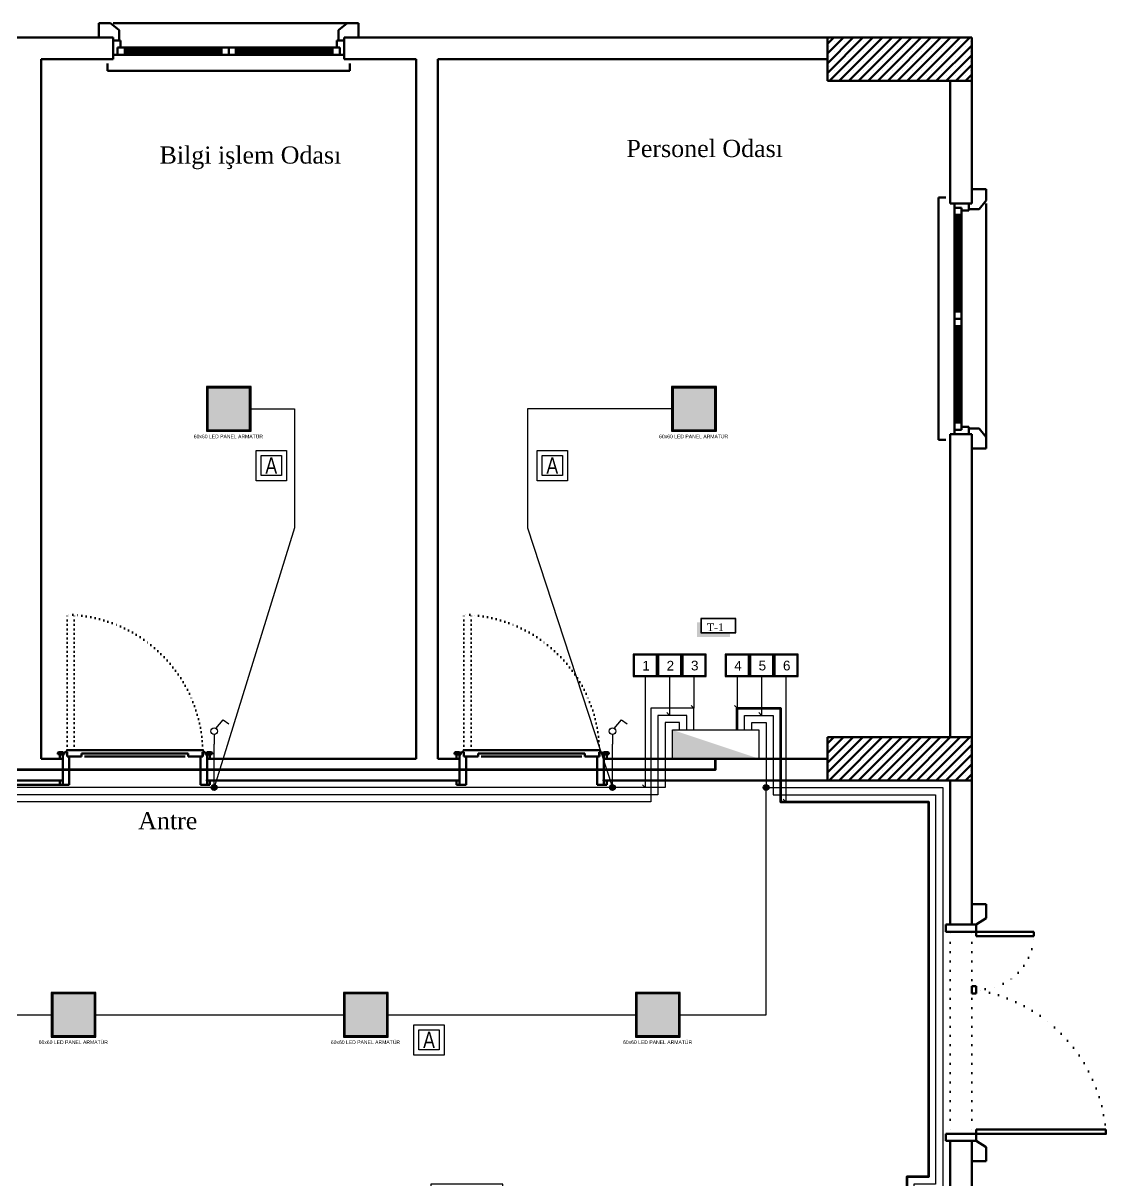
# Model space of a CAD drawing. Header units: millimetres. Extents: x 2046 to 14753, y 2361 to 29276.
# Drawn here: x 4482 to 5233, y 24844 to 25646 of the extents above; entities that cross this region are included whole.
import ezdxf
from ezdxf.enums import TextEntityAlignment as Align

# ---------------------------------------------------------------- set-up
doc = ezdxf.new("R2010")
doc.units = ezdxf.units.MM
doc.linetypes.add('ACAD_ISO07W100', pattern=[3, 0, -3])
doc.linetypes.add('DOT', pattern=[6.35, 0, -6.35])
for name, color, linetype, lineweight in [('A.O. DUVAR', 7, 'Continuous', 50), ('KOLON HATTI  0.60 mm', 91, 'Continuous', 53), ('MYSEMBOL', 3, 'Continuous', 25), ('priz', 12, 'Continuous', 25)]:
    doc.layers.add(name, color=color, linetype=linetype, lineweight=lineweight)
for name, color, linetype in [('aydınlatma', 3, 'Continuous'), ('Elektrik Yazı', 7, 'Continuous'), ('MYYAZI', 3, 'Continuous')]:
    doc.layers.add(name, color=color, linetype=linetype)
doc.styles.add('A.O. MALZEME', font='times.ttf', dxfattribs={"height": 10})
doc.styles.add('Elektrik Yazı', font='times.ttf')
doc.styles.add('MY01', font='ARIALN.TTF', dxfattribs={"height": 10})
doc.styles.get("Standard").update_dxf_attribs({"font": 'arial.ttf'})

# ---------------------------------------------------------------- blocks, each defined once
blk = doc.blocks.new('*U25')
at = {"layer": 'aydınlatma'}
for p, q in [((-30, 0), (-30, 19.992)), ((-30, 19.992), (30, 19.992)), ((30, 19.992), (30, 0)), ((-30, 0), (30, 0))]:
    blk.add_line(p, q, dxfattribs=at)
at = {"layer": 'aydınlatma', "color": 3}
blk.add_solid([(30, 0), (-30, 19.992), (-30, 0)], dxfattribs=at)
blk = doc.blocks.new('*U30')
at = {"layer": 'aydınlatma'}
for p, q in [((1.9, 17), (9.8, 26.3)), ((9.8, 26.3), (15.7, 21.9)), ((0, 10.5), (0, 0))]:
    blk.add_line(p, q, dxfattribs=at)
blk.add_circle((0, 14), 3.5, dxfattribs=at)
blk = doc.blocks.new('*U31')
at = {"layer": 'aydınlatma'}
for p, q in [((1.9, 17), (9.8, 26.3)), ((9.8, 26.3), (15.7, 21.9)), ((0, 10.5), (0, 0))]:
    blk.add_line(p, q, dxfattribs=at)
blk.add_circle((0, 14), 3.5, dxfattribs=at)
blk = doc.blocks.new('buat aydınlatma')
at = {"layer": 'aydınlatma'}
h = blk.add_hatch(color=256, dxfattribs=at)
h.set_gradient(color1=(0, 255, 0), color2=(255, 255, 0), tint=1)
edge = h.paths.add_edge_path()
edge.add_arc((0, 0), 2, 0, 360)
blk.add_circle((0, 0), 2, dxfattribs=at)
blk = doc.blocks.new('KİT3050')
at = {"layer": 'MYSEMBOL', "color": 4}
blk.add_lwpolyline([(-10.5, 10.5), (10.5, 10.5), (10.5, -10.5), (-10.5, -10.5), (-10.5, 10.5)], dxfattribs=at)
blk.add_lwpolyline([(-7, 7), (7, 7), (7, -7), (-7, -7)], close=True, dxfattribs=at)
at = {"layer": 'MYYAZI', "color": 1, "style": 'MY01', "width": 0.95}
blk.add_text('A', height=11.2, dxfattribs=at).set_placement((0, 0, -98439.4), align=Align.MIDDLE_CENTER)

msp = doc.modelspace()

# ---------------------------------------------------------------- hatches: boundary and pattern name
at = {"layer": 'aydınlatma'}
h = msp.add_hatch(color=256, dxfattribs=at)
h.set_gradient(color1=(255, 255, 255))
h.paths.add_polyline_path([(4610.46, 25363.859), (4639.46, 25363.859), (4639.46, 25392.859), (4610.46, 25392.859)])
h = msp.add_hatch(color=256, dxfattribs=at)
h.set_gradient(color1=(255, 255, 255))
h.paths.add_polyline_path([(4932.959, 25363.859), (4961.959, 25363.859), (4961.959, 25392.859), (4932.959, 25392.859)])
h = msp.add_hatch(color=256, dxfattribs=at)
h.set_gradient(color1=(255, 255, 255))
h.paths.add_polyline_path([(4502.96, 24943.858), (4531.96, 24943.858), (4531.96, 24972.858), (4502.96, 24972.858)])
h = msp.add_hatch(color=256, dxfattribs=at)
h.set_gradient(color1=(255, 255, 255))
h.paths.add_polyline_path([(4705.46, 24943.858), (4734.46, 24943.858), (4734.46, 24972.858), (4705.46, 24972.858)])
h = msp.add_hatch(color=256, dxfattribs=at)
h.set_gradient(color1=(255, 255, 255))
h.paths.add_polyline_path([(4907.96, 24943.858), (4936.96, 24943.858), (4936.96, 24972.858), (4907.96, 24972.858)])
at = {"layer": 'Elektrik Yazı'}
h = msp.add_hatch(color=2, dxfattribs=at)
h.dxf.hatch_style = 1
h.paths.add_polyline_path([(4952.192, 25223.024), (4976.401, 25223.024), (4976.401, 25233.14), (4952.192, 25233.14)])
h.paths.add_polyline_path([(4976.133, 25232.871), (4976.133, 25223.293), (4952.46, 25223.293), (4952.46, 25232.871)], flags=16)
h.paths.add_polyline_path([(4971.139, 25232.298), (4956.996, 25232.298), (4956.996, 25224.251), (4971.139, 25224.251)], flags=8)
h = msp.add_hatch(color=2, dxfattribs=at)
h.dxf.hatch_style = 1
h.paths.add_polyline_path([(4972.466, 25220.336), (4972.466, 25223.024), (4952.192, 25223.024), (4952.192, 25230.452), (4949.504, 25230.452), (4949.504, 25220.336)])

# ---------------------------------------------------------------- linework, layer by layer
at = {"layer": 'A.O. DUVAR', "ltscale": 100}
for p, q in [((4542.945, 25645.858), (4534.96, 25645.858)), ((4534.96, 25645.858), (4534.96, 25635.858)), ((4542.945, 25645.858), (4534.96, 25645.858)), ((4534.96, 25645.858), (4534.96, 25635.858)), ((4548.96, 25641.06), (4542.945, 25645.858)), ((4548.96, 25641.06), (4542.945, 25645.858)), ((4548.96, 25633.858), (4548.96, 25641.06)), ((4548.96, 25633.858), (4548.96, 25641.06)), ((4700.96, 25641.06), (4706.974, 25645.858)), ((4700.96, 25641.06), (4706.974, 25645.858)), ((4700.96, 25633.858), (4700.96, 25641.06)), ((4700.96, 25633.858), (4700.96, 25641.06)), ((4706.974, 25645.858), (4714.96, 25645.858)), ((4706.974, 25645.858), (4714.96, 25645.858)), ((4714.96, 25645.858), (4714.96, 25635.858)), ((4714.96, 25645.858), (4714.96, 25635.858)), ((4534.96, 25635.858), (4544.96, 25635.858)), ((4534.96, 25635.858), (4544.96, 25635.858)), ((4544.96, 25635.858), (4544.96, 25633.858)), ((4544.96, 25635.858), (4544.96, 25633.858)), ((4544.96, 25633.858), (4548.96, 25633.858)), ((4544.96, 25633.858), (4548.96, 25633.858)), ((4704.96, 25633.858), (4700.96, 25633.858)), ((4704.96, 25633.858), (4700.96, 25633.858)), ((4714.96, 25635.858), (4704.96, 25635.858)), ((4704.96, 25635.858), (4704.96, 25633.858)), ((4714.96, 25635.858), (4704.96, 25635.858)), ((4704.96, 25635.858), (4704.96, 25633.858)), ((5149.96, 25530.858), (5139.96, 25530.858)), ((5139.96, 25530.858), (5139.96, 25520.858)), ((5149.96, 25530.858), (5139.96, 25530.858)), ((5139.96, 25530.858), (5139.96, 25520.858)), ((5149.96, 25522.873), (5149.96, 25530.858)), ((5149.96, 25522.873), (5149.96, 25530.858)), ((5139.96, 25520.858), (5137.96, 25520.858)), ((5137.96, 25520.858), (5137.96, 25516.858)), ((5139.96, 25520.858), (5137.96, 25520.858)), ((5137.96, 25520.858), (5137.96, 25516.858)), ((5145.162, 25516.858), (5149.96, 25522.873)), ((5145.162, 25516.858), (5149.96, 25522.873)), ((5137.96, 25516.858), (5145.162, 25516.858)), ((5137.96, 25516.858), (5145.162, 25516.858)), ((5137.96, 25360.858), (5137.96, 25364.858)), ((5137.96, 25364.858), (5145.162, 25364.858)), ((5137.96, 25360.858), (5137.96, 25364.858)), ((5137.96, 25364.858), (5145.162, 25364.858)), ((5139.96, 25360.858), (5137.96, 25360.858)), ((5139.96, 25360.858), (5137.96, 25360.858)), ((5139.96, 25350.858), (5139.96, 25360.858)), ((5139.96, 25350.858), (5139.96, 25360.858)), ((5145.162, 25364.858), (5149.96, 25358.843)), ((5145.162, 25364.858), (5149.96, 25358.843)), ((5149.96, 25358.843), (5149.96, 25350.858)), ((5149.96, 25358.843), (5149.96, 25350.858)), ((5149.96, 25350.858), (5139.96, 25350.858)), ((5149.96, 25350.858), (5139.96, 25350.858)), ((5149.96, 25034.941), (5139.96, 25034.941)), ((5139.96, 25034.941), (5139.96, 25024.941)), ((5149.96, 25034.941), (5139.96, 25034.941)), ((5139.96, 25034.941), (5139.96, 25024.941)), ((5149.96, 25025.38), (5149.96, 25034.941)), ((5149.96, 25025.38), (5149.96, 25034.941)), ((5139.96, 25024.941), (5139.96, 25024.941)), ((5139.96, 25024.941), (5139.96, 25020.941)), ((5139.96, 25024.941), (5139.96, 25024.941)), ((5139.96, 25024.941), (5139.96, 25020.941)), ((5142.96, 25020.858), (5149.96, 25025.38)), ((5142.96, 25020.858), (5149.96, 25025.38)), ((5139.96, 25020.941), (5142.96, 25020.858)), ((5139.96, 25020.941), (5142.96, 25020.858)), ((5139.96, 24870.858), (5142.96, 24870.941)), ((5139.96, 24870.858), (5142.96, 24870.941)), ((5139.96, 24866.858), (5139.96, 24870.858)), ((5139.96, 24866.858), (5139.96, 24870.858)), ((5142.96, 24870.941), (5149.96, 24866.419)), ((5142.96, 24870.941), (5149.96, 24866.419)), ((5139.96, 24856.858), (5139.96, 24866.858)), ((5139.96, 24866.858), (5139.96, 24866.858)), ((5139.96, 24856.858), (5139.96, 24866.858)), ((5139.96, 24866.858), (5139.96, 24866.858)), ((5149.96, 24866.419), (5149.96, 24856.858)), ((5149.96, 24866.419), (5149.96, 24856.858)), ((5149.96, 24856.858), (5139.96, 24856.858)), ((5149.96, 24856.858), (5139.96, 24856.858))]:
    msp.add_line(p, q, dxfattribs=at)
at = {"layer": 'A.O. DUVAR'}
for p, q in [((4544.945, 25645.858), (4706.974, 25645.858)), ((4544.945, 25645.858), (4706.974, 25645.858)), ((4399.96, 25635.858), (4544.96, 25635.858)), ((4544.96, 25635.858), (4544.96, 25620.858)), ((4549.96, 25633.858), (4544.96, 25633.858)), ((4544.96, 25633.858), (4544.96, 25623.858)), ((4549.96, 25633.858), (4544.96, 25633.858)), ((4544.96, 25633.858), (4544.96, 25623.858)), ((4549.96, 25628.858), (4549.96, 25633.858)), ((4549.96, 25628.858), (4549.96, 25633.858)), ((4699.96, 25633.858), (4704.96, 25633.858)), ((4699.96, 25628.858), (4699.96, 25633.858)), ((4699.96, 25633.858), (4704.96, 25633.858)), ((4699.96, 25628.858), (4699.96, 25633.858)), ((4704.96, 25620.858), (4704.96, 25635.858)), ((4704.96, 25635.858), (5039.96, 25635.858)), ((4704.96, 25633.858), (4704.96, 25623.858)), ((4704.96, 25633.858), (4704.96, 25623.858)), ((5039.96, 25635.858), (5139.96, 25635.858)), ((5039.96, 25605.858), (5039.96, 25635.858)), ((5039.96, 25635.858), (5039.96, 25620.858)), ((5139.96, 25635.858), (5139.96, 25605.858)), ((4547.96, 25623.858), (4547.96, 25628.858)), ((4547.96, 25628.858), (4549.96, 25628.858)), ((4552.96, 25628.858), (4547.96, 25628.858)), ((4547.96, 25628.858), (4547.96, 25623.858)), ((4547.96, 25623.858), (4547.96, 25628.858)), ((4547.96, 25628.858), (4549.96, 25628.858)), ((4552.96, 25628.858), (4547.96, 25628.858)), ((4547.96, 25628.858), (4547.96, 25623.858)), ((4619.96, 25628.858), (4552.96, 25628.858)), ((4552.96, 25623.858), (4552.96, 25628.858)), ((4619.96, 25628.858), (4552.96, 25628.858)), ((4552.96, 25623.858), (4552.96, 25628.858)), ((4552.96, 25627.358), (4619.96, 25627.358)), ((4552.96, 25627.358), (4619.96, 25627.358)), ((4552.96, 25626.358), (4619.96, 25626.358)), ((4552.96, 25626.358), (4619.96, 25626.358)), ((4552.96, 25625.358), (4619.96, 25625.358)), ((4552.96, 25625.358), (4619.96, 25625.358)), ((4624.96, 25628.858), (4619.96, 25628.858)), ((4619.96, 25628.858), (4619.96, 25623.858)), ((4624.96, 25628.858), (4619.96, 25628.858)), ((4619.96, 25628.858), (4619.96, 25623.858)), ((4624.96, 25623.858), (4624.96, 25628.858)), ((4624.96, 25623.858), (4624.96, 25628.858)), ((4624.96, 25628.858), (4629.96, 25628.858)), ((4624.96, 25623.858), (4624.96, 25628.858)), ((4624.96, 25623.858), (4624.96, 25628.858)), ((4624.96, 25628.858), (4629.96, 25628.858)), ((4629.96, 25628.858), (4629.96, 25623.858)), ((4629.96, 25628.858), (4696.96, 25628.858)), ((4629.96, 25628.858), (4629.96, 25623.858)), ((4629.96, 25628.858), (4696.96, 25628.858)), ((4696.96, 25627.358), (4629.96, 25627.358)), ((4696.96, 25627.358), (4629.96, 25627.358)), ((4696.96, 25626.358), (4629.96, 25626.358)), ((4696.96, 25626.358), (4629.96, 25626.358)), ((4696.96, 25625.358), (4629.96, 25625.358)), ((4696.96, 25625.358), (4629.96, 25625.358)), ((4696.96, 25623.858), (4696.96, 25628.858)), ((4696.96, 25628.858), (4701.96, 25628.858)), ((4696.96, 25623.858), (4696.96, 25628.858)), ((4696.96, 25628.858), (4701.96, 25628.858)), ((4701.96, 25628.858), (4699.96, 25628.858)), ((4701.96, 25628.858), (4699.96, 25628.858)), ((4701.96, 25623.858), (4701.96, 25628.858)), ((4701.96, 25628.858), (4701.96, 25623.858)), ((4701.96, 25623.858), (4701.96, 25628.858)), ((4701.96, 25628.858), (4701.96, 25623.858)), ((4494.96, 25620.858), (4494.959, 25135.86)), ((4544.96, 25620.858), (4494.96, 25620.858)), ((4540.96, 25617.858), (4540.96, 25612.858)), ((4540.96, 25617.858), (4540.96, 25612.858)), ((4544.96, 25623.858), (4547.96, 25623.858)), ((4544.96, 25623.858), (4547.96, 25623.858)), ((4547.96, 25623.858), (4552.96, 25623.858)), ((4547.96, 25623.858), (4552.96, 25623.858)), ((4552.96, 25623.858), (4619.96, 25623.858)), ((4552.96, 25623.858), (4619.96, 25623.858)), ((4619.96, 25623.858), (4624.96, 25623.858)), ((4619.96, 25623.858), (4624.96, 25623.858)), ((4629.96, 25623.858), (4624.96, 25623.858)), ((4629.96, 25623.858), (4624.96, 25623.858)), ((4696.96, 25623.858), (4629.96, 25623.858)), ((4696.96, 25623.858), (4629.96, 25623.858)), ((4701.96, 25623.858), (4696.96, 25623.858)), ((4701.96, 25623.858), (4696.96, 25623.858)), ((4704.96, 25623.858), (4701.96, 25623.858)), ((4704.96, 25623.858), (4701.96, 25623.858)), ((4754.959, 25620.858), (4704.96, 25620.858)), ((4708.96, 25612.858), (4708.96, 25617.858)), ((4708.96, 25612.858), (4708.96, 25617.858)), ((4754.959, 25135.859), (4754.959, 25620.858)), ((5039.96, 25620.858), (4769.959, 25620.858)), ((4769.959, 25620.858), (4769.959, 25135.859)), ((4540.96, 25612.858), (4708.96, 25612.858)), ((4540.96, 25612.858), (4708.96, 25612.858)), ((5139.96, 25605.858), (5039.96, 25605.858)), ((5124.96, 25520.858), (5124.96, 25605.858)), ((5124.96, 25605.858), (5139.96, 25605.858)), ((5139.96, 25605.858), (5139.96, 25520.858)), ((5121.96, 25524.858), (5116.96, 25524.858)), ((5116.96, 25524.858), (5116.96, 25356.858)), ((5121.96, 25524.858), (5116.96, 25524.858)), ((5116.96, 25524.858), (5116.96, 25356.858)), ((5139.96, 25520.858), (5124.96, 25520.858)), ((5137.96, 25520.858), (5127.96, 25520.858)), ((5127.96, 25520.858), (5127.96, 25517.858)), ((5137.96, 25520.858), (5127.96, 25520.858)), ((5127.96, 25520.858), (5127.96, 25517.858)), ((5137.96, 25515.858), (5137.96, 25520.858)), ((5137.96, 25515.858), (5137.96, 25520.858)), ((5149.96, 25520.873), (5149.96, 25358.843)), ((5149.96, 25520.873), (5149.96, 25358.843)), ((5127.96, 25517.858), (5132.96, 25517.858)), ((5127.96, 25517.858), (5127.96, 25512.858)), ((5132.96, 25517.858), (5127.96, 25517.858)), ((5127.96, 25517.858), (5132.96, 25517.858)), ((5127.96, 25517.858), (5127.96, 25512.858)), ((5132.96, 25517.858), (5127.96, 25517.858)), ((5127.96, 25512.858), (5127.96, 25445.858)), ((5127.96, 25512.858), (5132.96, 25512.858)), ((5127.96, 25512.858), (5127.96, 25445.858)), ((5127.96, 25512.858), (5132.96, 25512.858)), ((5129.46, 25512.858), (5129.46, 25445.858)), ((5129.46, 25512.858), (5129.46, 25445.858)), ((5130.46, 25512.858), (5130.46, 25445.858)), ((5130.46, 25512.858), (5130.46, 25445.858)), ((5131.46, 25512.858), (5131.46, 25445.858)), ((5131.46, 25512.858), (5131.46, 25445.858)), ((5132.96, 25517.858), (5132.96, 25515.858)), ((5132.96, 25512.858), (5132.96, 25517.858)), ((5132.96, 25517.858), (5132.96, 25515.858)), ((5132.96, 25512.858), (5132.96, 25517.858)), ((5132.96, 25515.858), (5137.96, 25515.858)), ((5132.96, 25515.858), (5137.96, 25515.858)), ((5132.96, 25445.858), (5132.96, 25512.858)), ((5132.96, 25445.858), (5132.96, 25512.858)), ((5127.96, 25445.858), (5127.96, 25440.858)), ((5132.96, 25445.858), (5127.96, 25445.858)), ((5127.96, 25445.858), (5127.96, 25440.858)), ((5132.96, 25445.858), (5127.96, 25445.858)), ((5127.96, 25440.858), (5132.96, 25440.858)), ((5127.96, 25435.858), (5127.96, 25440.858)), ((5127.96, 25440.858), (5132.96, 25440.858)), ((5127.96, 25440.858), (5132.96, 25440.858)), ((5127.96, 25435.858), (5127.96, 25440.858)), ((5127.96, 25440.858), (5132.96, 25440.858)), ((5132.96, 25440.858), (5132.96, 25445.858)), ((5132.96, 25440.858), (5132.96, 25445.858)), ((5132.96, 25440.858), (5132.96, 25435.858)), ((5132.96, 25440.858), (5132.96, 25435.858)), ((5127.96, 25368.858), (5127.96, 25435.858)), ((5132.96, 25435.858), (5127.96, 25435.858)), ((5127.96, 25368.858), (5127.96, 25435.858)), ((5132.96, 25435.858), (5127.96, 25435.858)), ((5129.46, 25368.858), (5129.46, 25435.858)), ((5129.46, 25368.858), (5129.46, 25435.858)), ((5130.46, 25368.858), (5130.46, 25435.858)), ((5130.46, 25368.858), (5130.46, 25435.858)), ((5131.46, 25368.858), (5131.46, 25435.858)), ((5131.46, 25368.858), (5131.46, 25435.858)), ((5132.96, 25435.858), (5132.96, 25368.858)), ((5132.96, 25435.858), (5132.96, 25368.858)), ((5127.96, 25363.858), (5127.96, 25368.858)), ((5127.96, 25368.858), (5132.96, 25368.858)), ((5127.96, 25363.858), (5127.96, 25368.858)), ((5127.96, 25368.858), (5132.96, 25368.858)), ((5132.96, 25368.858), (5132.96, 25363.858)), ((5132.96, 25368.858), (5132.96, 25363.858)), ((5124.96, 25360.858), (5139.96, 25360.858)), ((5124.96, 25150.858), (5124.96, 25360.858)), ((5127.96, 25360.858), (5127.96, 25363.858)), ((5127.96, 25363.858), (5132.96, 25363.858)), ((5132.96, 25363.858), (5127.96, 25363.858)), ((5127.96, 25360.858), (5127.96, 25363.858)), ((5127.96, 25363.858), (5132.96, 25363.858)), ((5132.96, 25363.858), (5127.96, 25363.858)), ((5137.96, 25360.858), (5127.96, 25360.858)), ((5137.96, 25360.858), (5127.96, 25360.858)), ((5132.96, 25363.858), (5132.96, 25365.858)), ((5132.96, 25365.858), (5137.96, 25365.858)), ((5132.96, 25363.858), (5132.96, 25365.858)), ((5132.96, 25365.858), (5137.96, 25365.858)), ((5137.96, 25365.858), (5137.96, 25360.858)), ((5137.96, 25365.858), (5137.96, 25360.858)), ((5139.96, 25360.858), (5139.96, 25150.858)), ((5116.96, 25356.858), (5121.96, 25356.858)), ((5116.96, 25356.858), (5121.96, 25356.858)), ((5039.96, 25150.858), (5139.96, 25150.858)), ((5039.96, 25120.858), (5039.96, 25150.858)), ((5139.96, 25150.858), (5124.96, 25150.858)), ((5139.96, 25150.858), (5139.96, 25120.858)), ((4494.959, 25135.86), (4509.959, 25135.86)), ((4506.481, 25139.86), (4506.981, 25140.36)), ((4506.481, 25138.91), (4506.481, 25139.86)), ((4510.481, 25138.91), (4506.481, 25138.91)), ((4506.981, 25140.36), (4509.981, 25140.36)), ((4509.959, 25138.86), (4507.959, 25138.86)), ((4507.959, 25138.86), (4507.959, 25135.86)), ((4507.959, 25135.86), (4509.959, 25135.86)), ((4510.906, 25138.86), (4509.959, 25138.86)), ((4509.959, 25138.86), (4509.959, 25135.86)), ((4509.959, 25135.86), (4509.959, 25120.86)), ((4509.959, 25135.86), (4509.959, 25120.86)), ((4509.981, 25140.36), (4510.481, 25139.86)), ((4510.481, 25139.86), (4510.481, 25138.91)), ((4511.406, 25140.36), (4510.906, 25139.86)), ((4510.906, 25139.86), (4510.906, 25138.86)), ((4512.959, 25140.36), (4511.406, 25140.36)), ((4512.906, 25141.788), (4512.406, 25140.922)), ((4512.406, 25140.922), (4512.406, 25140.422)), ((4512.406, 25140.422), (4513.031, 25140.422)), ((4606.959, 25141.788), (4512.906, 25141.788)), ((4512.959, 25137.36), (4512.959, 25140.36)), ((4514.459, 25137.36), (4512.959, 25137.36)), ((4513.031, 25137.421), (4513.031, 25140.422)), ((4513.031, 25137.421), (4515.959, 25137.422)), ((4514.459, 25117.86), (4514.459, 25137.36)), ((4515.959, 25137.422), (4522.959, 25137.422)), ((4522.959, 25139.422), (4596.774, 25139.422)), ((4522.959, 25137.426), (4522.959, 25139.422)), ((4524.959, 25137.422), (4594.774, 25137.422)), ((4596.774, 25137.422), (4596.774, 25139.422)), ((4596.774, 25137.422), (4606.774, 25137.422)), ((4605.459, 25117.86), (4605.459, 25137.36)), ((4605.459, 25137.36), (4606.959, 25137.36)), ((4607.459, 25140.422), (4606.774, 25140.421)), ((4606.774, 25140.421), (4606.774, 25137.422)), ((4607.459, 25140.922), (4606.959, 25141.788)), ((4606.959, 25137.36), (4606.959, 25140.36)), ((4606.959, 25140.36), (4608.436, 25140.36)), ((4607.459, 25140.422), (4607.459, 25140.922)), ((4608.436, 25140.36), (4608.936, 25139.86)), ((4608.936, 25139.86), (4608.936, 25138.86)), ((4608.936, 25138.86), (4609.959, 25138.86)), ((4609.936, 25140.36), (4609.436, 25139.86)), ((4609.436, 25139.86), (4609.436, 25138.91)), ((4609.436, 25138.91), (4613.436, 25138.91)), ((4612.936, 25140.36), (4609.936, 25140.36)), ((4609.959, 25138.86), (4609.959, 25135.86)), ((4609.959, 25138.86), (4611.959, 25138.86)), ((4609.959, 25135.86), (4609.959, 25120.86)), ((4611.959, 25135.86), (4609.959, 25135.86)), ((4609.959, 25120.86), (4609.959, 25135.86)), ((4609.959, 25135.86), (4754.959, 25135.859)), ((4611.959, 25138.86), (4611.959, 25135.86)), ((4613.436, 25139.86), (4612.936, 25140.36)), ((4613.436, 25138.91), (4613.436, 25139.86)), ((4769.959, 25135.859), (4784.959, 25135.859)), ((4781.481, 25139.859), (4781.981, 25140.359)), ((4781.481, 25138.909), (4781.481, 25139.859)), ((4785.481, 25138.909), (4781.481, 25138.909)), ((4781.981, 25140.359), (4784.981, 25140.359)), ((4784.959, 25138.859), (4782.959, 25138.859)), ((4782.959, 25138.859), (4782.959, 25135.859)), ((4782.959, 25135.859), (4784.959, 25135.859)), ((4785.906, 25138.859), (4784.959, 25138.859)), ((4784.959, 25138.859), (4784.959, 25135.859)), ((4784.959, 25135.859), (4784.959, 25120.859)), ((4784.959, 25135.859), (4784.959, 25120.859)), ((4784.981, 25140.359), (4785.481, 25139.859)), ((4785.481, 25139.859), (4785.481, 25138.909)), ((4786.406, 25140.359), (4785.906, 25139.859)), ((4785.906, 25139.859), (4785.906, 25138.859)), ((4787.959, 25140.359), (4786.406, 25140.359)), ((4787.906, 25141.786), (4787.406, 25140.92)), ((4787.406, 25140.92), (4787.406, 25140.42)), ((4787.406, 25140.42), (4788.031, 25140.42)), ((4881.959, 25141.786), (4787.906, 25141.786)), ((4787.959, 25137.359), (4787.959, 25140.359)), ((4789.459, 25137.359), (4787.959, 25137.359)), ((4788.031, 25137.42), (4788.031, 25140.42)), ((4788.031, 25137.42), (4790.959, 25137.42)), ((4789.459, 25117.859), (4789.459, 25137.359)), ((4790.959, 25137.42), (4797.959, 25137.42)), ((4797.959, 25139.42), (4871.774, 25139.42)), ((4797.959, 25137.425), (4797.959, 25139.42)), ((4799.959, 25137.42), (4869.774, 25137.42)), ((4871.774, 25137.42), (4871.774, 25139.42)), ((4871.774, 25137.42), (4881.774, 25137.42)), ((4880.459, 25117.859), (4880.459, 25137.359)), ((4880.459, 25137.359), (4881.959, 25137.359)), ((4882.459, 25140.42), (4881.774, 25140.42)), ((4881.774, 25140.42), (4881.774, 25137.42)), ((4882.459, 25140.92), (4881.959, 25141.786)), ((4881.959, 25137.359), (4881.959, 25140.359)), ((4881.959, 25140.359), (4883.436, 25140.359)), ((4882.459, 25140.42), (4882.459, 25140.92)), ((4883.436, 25140.359), (4883.936, 25139.859)), ((4883.936, 25139.859), (4883.936, 25138.859)), ((4883.936, 25138.859), (4884.959, 25138.859)), ((4884.936, 25140.359), (4884.436, 25139.859)), ((4884.436, 25139.859), (4884.436, 25138.909)), ((4884.436, 25138.909), (4888.436, 25138.909)), ((4887.936, 25140.359), (4884.936, 25140.359)), ((4884.959, 25138.859), (4884.959, 25135.859)), ((4884.959, 25138.859), (4886.959, 25138.859)), ((4884.959, 25135.859), (4884.959, 25120.859)), ((4886.959, 25135.859), (4884.959, 25135.859)), ((4884.959, 25135.859), (5039.96, 25135.858)), ((4884.959, 25120.859), (4884.959, 25135.859)), ((4886.959, 25138.859), (4886.959, 25135.859)), ((4888.436, 25139.859), (4887.936, 25140.359)), ((4888.436, 25138.909), (4888.436, 25139.859)), ((5039.96, 25135.858), (5039.96, 25120.858)), ((4509.959, 25120.86), (4464.956, 25120.86)), ((4466.956, 25120.86), (4509.959, 25120.86)), ((4507.959, 25117.86), (4507.959, 25120.86)), ((4507.959, 25120.86), (4509.959, 25120.86)), ((4509.959, 25120.86), (4509.959, 25117.86)), ((4611.959, 25120.86), (4609.959, 25120.86)), ((4609.959, 25120.86), (4609.959, 25117.86)), ((4784.959, 25120.859), (4609.959, 25120.86)), ((4611.959, 25117.86), (4611.959, 25120.86)), ((4782.959, 25117.859), (4782.959, 25120.859)), ((4782.959, 25120.859), (4784.959, 25120.859)), ((4784.959, 25120.859), (4784.959, 25117.859)), ((4886.959, 25120.859), (4884.959, 25120.859)), ((4884.959, 25120.859), (4884.959, 25117.859)), ((5039.96, 25120.858), (4884.959, 25120.859)), ((4886.959, 25117.859), (4886.959, 25120.859)), ((5139.96, 25120.858), (5039.96, 25120.858)), ((5124.96, 25020.858), (5124.96, 25120.858)), ((5124.96, 25120.858), (5139.96, 25120.858)), ((5139.96, 25120.858), (5139.96, 25020.858)), ((4466.956, 25117.86), (4509.959, 25117.86)), ((4509.959, 25117.86), (4507.959, 25117.86)), ((4509.959, 25117.86), (4514.459, 25117.86)), ((4609.959, 25117.86), (4605.459, 25117.86)), ((4609.959, 25117.86), (4611.959, 25117.86)), ((4784.959, 25117.859), (4782.959, 25117.859)), ((4784.959, 25117.859), (4789.459, 25117.859)), ((4884.959, 25117.859), (4880.459, 25117.859)), ((4884.959, 25117.859), (4886.959, 25117.859)), ((5121.96, 25020.858), (5124.96, 25020.858)), ((5121.96, 25020.858), (5142.96, 25020.858)), ((5121.96, 25015.858), (5121.96, 25020.858)), ((5142.96, 25015.858), (5121.96, 25015.858)), ((5139.96, 25020.858), (5124.96, 25020.858)), ((5142.96, 25020.858), (5142.96, 25015.858)), ((5142.96, 25012.858), (5142.96, 25015.858)), ((5142.96, 25015.858), (5182.96, 25015.858)), ((5182.96, 25015.858), (5182.96, 25012.858)), ((5182.96, 25012.858), (5142.96, 25012.858)), ((5142.96, 24978.121), (5139.96, 24978.121)), ((5139.96, 24978.121), (5139.96, 24973.121)), ((5142.96, 24973.121), (5142.96, 24978.121)), ((5139.96, 24973.121), (5142.96, 24973.121)), ((5232.96, 24878.858), (5142.96, 24878.858)), ((5142.96, 24878.858), (5142.96, 24875.858)), ((5232.96, 24875.858), (5232.96, 24878.858)), ((5142.96, 24875.858), (5121.96, 24875.858)), ((5121.96, 24875.858), (5121.96, 24870.858)), ((5121.96, 24870.858), (5124.96, 24870.858)), ((5121.96, 24870.858), (5142.96, 24870.858)), ((5124.96, 24830.858), (5124.96, 24870.858)), ((5124.96, 24870.858), (5139.96, 24870.858)), ((5139.96, 24870.858), (5139.96, 24830.858)), ((5142.96, 24875.858), (5232.96, 24875.858)), ((5142.96, 24870.858), (5142.96, 24875.858))]:
    msp.add_line(p, q, dxfattribs=at)
at = {"layer": 'A.O. DUVAR', "linetype": 'Continuous', "ltscale": 10}
for p, q in [((5039.96, 25631.425), (5044.394, 25635.858)), ((5039.96, 25624.69), (5051.129, 25635.858)), ((5039.96, 25617.955), (5057.864, 25635.858)), ((5039.96, 25611.219), (5064.599, 25635.858)), ((5041.335, 25605.858), (5071.335, 25635.858)), ((5044.788, 25632.885), (5044.788, 25632.885)), ((5048.07, 25605.858), (5078.07, 25635.858)), ((5051.523, 25632.885), (5051.523, 25632.885)), ((5054.805, 25605.858), (5084.805, 25635.858)), ((5058.258, 25632.885), (5058.258, 25632.885)), ((5061.54, 25605.858), (5091.54, 25635.858)), ((5064.994, 25632.885), (5064.994, 25632.885)), ((5068.275, 25605.858), (5098.275, 25635.858)), ((5071.729, 25632.885), (5071.729, 25632.885)), ((5075.011, 25605.858), (5105.011, 25635.858)), ((5078.464, 25632.885), (5078.464, 25632.885)), ((5081.746, 25605.858), (5111.746, 25635.858)), ((5085.199, 25632.885), (5085.199, 25632.885)), ((5088.481, 25605.858), (5118.481, 25635.858)), ((5091.934, 25632.885), (5091.934, 25632.885)), ((5095.216, 25605.858), (5125.216, 25635.858)), ((5098.67, 25632.885), (5098.67, 25632.885)), ((5101.951, 25605.858), (5131.951, 25635.858)), ((5105.405, 25632.885), (5105.405, 25632.885)), ((5108.687, 25605.858), (5138.687, 25635.858)), ((5112.14, 25632.885), (5112.14, 25632.885)), ((5118.875, 25632.885), (5118.875, 25632.885)), ((5125.61, 25632.885), (5125.61, 25632.885)), ((5132.346, 25632.885), (5132.346, 25632.885)), ((5139.081, 25632.885), (5139.081, 25632.885)), ((5041.42, 25629.517), (5041.42, 25629.517)), ((5044.788, 25626.15), (5044.788, 25626.15)), ((5048.156, 25629.517), (5048.156, 25629.517)), ((5051.523, 25626.15), (5051.523, 25626.15)), ((5054.891, 25629.517), (5054.891, 25629.517)), ((5058.258, 25626.15), (5058.258, 25626.15)), ((5061.626, 25629.517), (5061.626, 25629.517)), ((5064.994, 25626.15), (5064.994, 25626.15)), ((5068.361, 25629.517), (5068.361, 25629.517)), ((5071.729, 25626.15), (5071.729, 25626.15)), ((5075.096, 25629.517), (5075.096, 25629.517)), ((5078.464, 25626.15), (5078.464, 25626.15)), ((5081.832, 25629.517), (5081.832, 25629.517)), ((5085.199, 25626.15), (5085.199, 25626.15)), ((5088.567, 25629.517), (5088.567, 25629.517)), ((5091.934, 25626.15), (5091.934, 25626.15)), ((5095.302, 25629.517), (5095.302, 25629.517)), ((5098.67, 25626.15), (5098.67, 25626.15)), ((5102.037, 25629.517), (5102.037, 25629.517)), ((5105.405, 25626.15), (5105.405, 25626.15)), ((5108.772, 25629.517), (5108.772, 25629.517)), ((5112.14, 25626.15), (5112.14, 25626.15)), ((5115.422, 25605.858), (5139.96, 25630.397)), ((5115.508, 25629.517), (5115.508, 25629.517)), ((5118.875, 25626.15), (5118.875, 25626.15)), ((5122.243, 25629.517), (5122.243, 25629.517)), ((5125.61, 25626.15), (5125.61, 25626.15)), ((5128.978, 25629.517), (5128.978, 25629.517)), ((5132.346, 25626.15), (5132.346, 25626.15)), ((5135.713, 25629.517), (5135.713, 25629.517)), ((5139.081, 25626.15), (5139.081, 25626.15)), ((5041.42, 25622.782), (5041.42, 25622.782)), ((5041.42, 25616.047), (5041.42, 25616.047)), ((5044.788, 25619.415), (5044.788, 25619.415)), ((5048.156, 25622.782), (5048.156, 25622.782)), ((5048.156, 25616.047), (5048.156, 25616.047)), ((5051.523, 25619.415), (5051.523, 25619.415)), ((5054.891, 25622.782), (5054.891, 25622.782)), ((5054.891, 25616.047), (5054.891, 25616.047)), ((5058.258, 25619.415), (5058.258, 25619.415)), ((5061.626, 25622.782), (5061.626, 25622.782)), ((5061.626, 25616.047), (5061.626, 25616.047)), ((5064.994, 25619.415), (5064.994, 25619.415)), ((5068.361, 25622.782), (5068.361, 25622.782)), ((5068.361, 25616.047), (5068.361, 25616.047)), ((5071.729, 25619.415), (5071.729, 25619.415)), ((5075.096, 25622.782), (5075.096, 25622.782)), ((5075.096, 25616.047), (5075.096, 25616.047)), ((5078.464, 25619.415), (5078.464, 25619.415)), ((5081.832, 25622.782), (5081.832, 25622.782)), ((5081.832, 25616.047), (5081.832, 25616.047)), ((5085.199, 25619.415), (5085.199, 25619.415)), ((5088.567, 25622.782), (5088.567, 25622.782)), ((5088.567, 25616.047), (5088.567, 25616.047)), ((5091.934, 25619.415), (5091.934, 25619.415)), ((5095.302, 25622.782), (5095.302, 25622.782)), ((5095.302, 25616.047), (5095.302, 25616.047)), ((5098.67, 25619.415), (5098.67, 25619.415)), ((5102.037, 25622.782), (5102.037, 25622.782)), ((5102.037, 25616.047), (5102.037, 25616.047)), ((5105.405, 25619.415), (5105.405, 25619.415)), ((5108.772, 25622.782), (5108.772, 25622.782)), ((5108.772, 25616.047), (5108.772, 25616.047)), ((5112.14, 25619.415), (5112.14, 25619.415)), ((5115.508, 25622.782), (5115.508, 25622.782)), ((5115.508, 25616.047), (5115.508, 25616.047)), ((5118.875, 25619.415), (5118.875, 25619.415)), ((5122.157, 25605.858), (5139.96, 25623.662)), ((5122.243, 25622.782), (5122.243, 25622.782)), ((5122.243, 25616.047), (5122.243, 25616.047)), ((5125.61, 25619.415), (5125.61, 25619.415)), ((5128.892, 25605.858), (5139.96, 25616.927)), ((5128.978, 25622.782), (5128.978, 25622.782)), ((5128.978, 25616.047), (5128.978, 25616.047)), ((5132.346, 25619.415), (5132.346, 25619.415)), ((5135.713, 25622.782), (5135.713, 25622.782)), ((5135.713, 25616.047), (5135.713, 25616.047)), ((5139.081, 25619.415), (5139.081, 25619.415)), ((5041.42, 25609.312), (5041.42, 25609.312)), ((5044.788, 25612.679), (5044.788, 25612.679)), ((5048.156, 25609.312), (5048.156, 25609.312)), ((5051.523, 25612.679), (5051.523, 25612.679)), ((5054.891, 25609.312), (5054.891, 25609.312)), ((5058.258, 25612.679), (5058.258, 25612.679)), ((5061.626, 25609.312), (5061.626, 25609.312)), ((5064.994, 25612.679), (5064.994, 25612.679)), ((5068.361, 25609.312), (5068.361, 25609.312)), ((5071.729, 25612.679), (5071.729, 25612.679)), ((5075.096, 25609.312), (5075.096, 25609.312)), ((5078.464, 25612.679), (5078.464, 25612.679)), ((5081.832, 25609.312), (5081.832, 25609.312)), ((5085.199, 25612.679), (5085.199, 25612.679)), ((5088.567, 25609.312), (5088.567, 25609.312)), ((5091.934, 25612.679), (5091.934, 25612.679)), ((5095.302, 25609.312), (5095.302, 25609.312)), ((5098.67, 25612.679), (5098.67, 25612.679)), ((5102.037, 25609.312), (5102.037, 25609.312)), ((5105.405, 25612.679), (5105.405, 25612.679)), ((5108.772, 25609.312), (5108.772, 25609.312)), ((5112.14, 25612.679), (5112.14, 25612.679)), ((5115.508, 25609.312), (5115.508, 25609.312)), ((5118.875, 25612.679), (5118.875, 25612.679)), ((5122.243, 25609.312), (5122.243, 25609.312)), ((5125.61, 25612.679), (5125.61, 25612.679)), ((5128.978, 25609.312), (5128.978, 25609.312)), ((5132.346, 25612.679), (5132.346, 25612.679)), ((5135.627, 25605.858), (5139.96, 25610.191)), ((5135.713, 25609.312), (5135.713, 25609.312)), ((5139.081, 25612.679), (5139.081, 25612.679)), ((5044.788, 25605.944), (5044.788, 25605.944)), ((5051.523, 25605.944), (5051.523, 25605.944)), ((5058.258, 25605.944), (5058.258, 25605.944)), ((5064.994, 25605.944), (5064.994, 25605.944)), ((5071.729, 25605.944), (5071.729, 25605.944)), ((5078.464, 25605.944), (5078.464, 25605.944)), ((5085.199, 25605.944), (5085.199, 25605.944)), ((5091.934, 25605.944), (5091.934, 25605.944)), ((5098.67, 25605.944), (5098.67, 25605.944)), ((5105.405, 25605.944), (5105.405, 25605.944)), ((5112.14, 25605.944), (5112.14, 25605.944)), ((5118.875, 25605.944), (5118.875, 25605.944)), ((5125.61, 25605.944), (5125.61, 25605.944)), ((5132.346, 25605.944), (5132.346, 25605.944)), ((5139.081, 25605.944), (5139.081, 25605.944)), ((5039.96, 25146.491), (5044.328, 25150.858)), ((5039.96, 25139.756), (5051.063, 25150.858)), ((5039.96, 25133.021), (5057.798, 25150.858)), ((5039.96, 25126.286), (5064.533, 25150.858)), ((5041.269, 25120.858), (5071.269, 25150.858)), ((5048.004, 25120.858), (5078.004, 25150.858)), ((5054.739, 25120.858), (5084.739, 25150.858)), ((5061.474, 25120.858), (5091.474, 25150.858)), ((5068.209, 25120.858), (5098.209, 25150.858)), ((5074.944, 25120.858), (5104.944, 25150.858)), ((5081.68, 25120.858), (5111.68, 25150.858)), ((5088.415, 25120.858), (5118.415, 25150.858)), ((5095.15, 25120.858), (5125.15, 25150.858)), ((5101.885, 25120.858), (5131.885, 25150.858)), ((5108.62, 25120.858), (5138.62, 25150.858)), ((5041.42, 25144.584), (5041.42, 25144.584)), ((5044.788, 25147.951), (5044.788, 25147.951)), ((5048.156, 25144.584), (5048.156, 25144.584)), ((5051.523, 25147.951), (5051.523, 25147.951)), ((5054.891, 25144.584), (5054.891, 25144.584)), ((5058.258, 25147.951), (5058.258, 25147.951)), ((5061.626, 25144.584), (5061.626, 25144.584)), ((5064.994, 25147.951), (5064.994, 25147.951)), ((5068.361, 25144.584), (5068.361, 25144.584)), ((5071.729, 25147.951), (5071.729, 25147.951)), ((5075.096, 25144.584), (5075.096, 25144.584)), ((5078.464, 25147.951), (5078.464, 25147.951)), ((5081.832, 25144.584), (5081.832, 25144.584)), ((5085.199, 25147.951), (5085.199, 25147.951)), ((5088.567, 25144.584), (5088.567, 25144.584)), ((5091.934, 25147.951), (5091.934, 25147.951)), ((5095.302, 25144.584), (5095.302, 25144.584)), ((5098.67, 25147.951), (5098.67, 25147.951)), ((5102.037, 25144.584), (5102.037, 25144.584)), ((5105.405, 25147.951), (5105.405, 25147.951)), ((5108.772, 25144.584), (5108.772, 25144.584)), ((5112.14, 25147.951), (5112.14, 25147.951)), ((5115.356, 25120.858), (5139.96, 25145.463)), ((5115.508, 25144.584), (5115.508, 25144.584)), ((5118.875, 25147.951), (5118.875, 25147.951)), ((5122.243, 25144.584), (5122.243, 25144.584)), ((5125.61, 25147.951), (5125.61, 25147.951)), ((5128.978, 25144.584), (5128.978, 25144.584)), ((5132.346, 25147.951), (5132.346, 25147.951)), ((5135.713, 25144.584), (5135.713, 25144.584)), ((5139.081, 25147.951), (5139.081, 25147.951)), ((5041.42, 25137.848), (5041.42, 25137.848)), ((5044.788, 25141.216), (5044.788, 25141.216)), ((5048.156, 25137.848), (5048.156, 25137.848)), ((5051.523, 25141.216), (5051.523, 25141.216)), ((5054.891, 25137.848), (5054.891, 25137.848)), ((5058.258, 25141.216), (5058.258, 25141.216)), ((5061.626, 25137.848), (5061.626, 25137.848)), ((5064.994, 25141.216), (5064.994, 25141.216)), ((5068.361, 25137.848), (5068.361, 25137.848)), ((5071.729, 25141.216), (5071.729, 25141.216)), ((5075.096, 25137.848), (5075.096, 25137.848)), ((5078.464, 25141.216), (5078.464, 25141.216)), ((5081.832, 25137.848), (5081.832, 25137.848)), ((5085.199, 25141.216), (5085.199, 25141.216)), ((5088.567, 25137.848), (5088.567, 25137.848)), ((5091.934, 25141.216), (5091.934, 25141.216)), ((5095.302, 25137.848), (5095.302, 25137.848)), ((5098.67, 25141.216), (5098.67, 25141.216)), ((5102.037, 25137.848), (5102.037, 25137.848)), ((5105.405, 25141.216), (5105.405, 25141.216)), ((5108.772, 25137.848), (5108.772, 25137.848)), ((5112.14, 25141.216), (5112.14, 25141.216)), ((5115.508, 25137.848), (5115.508, 25137.848)), ((5118.875, 25141.216), (5118.875, 25141.216)), ((5122.091, 25120.858), (5139.96, 25138.728)), ((5122.243, 25137.848), (5122.243, 25137.848)), ((5125.61, 25141.216), (5125.61, 25141.216)), ((5128.978, 25137.848), (5128.978, 25137.848)), ((5132.346, 25141.216), (5132.346, 25141.216)), ((5135.713, 25137.848), (5135.713, 25137.848)), ((5139.081, 25141.216), (5139.081, 25141.216)), ((5041.42, 25131.113), (5041.42, 25131.113)), ((5044.788, 25134.481), (5044.788, 25134.481)), ((5044.788, 25127.746), (5044.788, 25127.746)), ((5048.156, 25131.113), (5048.156, 25131.113)), ((5051.523, 25134.481), (5051.523, 25134.481)), ((5051.523, 25127.746), (5051.523, 25127.746)), ((5054.891, 25131.113), (5054.891, 25131.113)), ((5058.258, 25134.481), (5058.258, 25134.481)), ((5058.258, 25127.746), (5058.258, 25127.746)), ((5061.626, 25131.113), (5061.626, 25131.113)), ((5064.994, 25134.481), (5064.994, 25134.481)), ((5064.994, 25127.746), (5064.994, 25127.746)), ((5068.361, 25131.113), (5068.361, 25131.113)), ((5071.729, 25134.481), (5071.729, 25134.481)), ((5071.729, 25127.746), (5071.729, 25127.746)), ((5075.096, 25131.113), (5075.096, 25131.113)), ((5078.464, 25134.481), (5078.464, 25134.481)), ((5078.464, 25127.746), (5078.464, 25127.746)), ((5081.832, 25131.113), (5081.832, 25131.113)), ((5085.199, 25134.481), (5085.199, 25134.481)), ((5085.199, 25127.746), (5085.199, 25127.746)), ((5088.567, 25131.113), (5088.567, 25131.113)), ((5091.934, 25134.481), (5091.934, 25134.481)), ((5091.934, 25127.746), (5091.934, 25127.746)), ((5095.302, 25131.113), (5095.302, 25131.113)), ((5098.67, 25134.481), (5098.67, 25134.481)), ((5098.67, 25127.746), (5098.67, 25127.746)), ((5102.037, 25131.113), (5102.037, 25131.113)), ((5105.405, 25134.481), (5105.405, 25134.481)), ((5105.405, 25127.746), (5105.405, 25127.746)), ((5108.772, 25131.113), (5108.772, 25131.113)), ((5112.14, 25134.481), (5112.14, 25134.481)), ((5112.14, 25127.746), (5112.14, 25127.746)), ((5115.508, 25131.113), (5115.508, 25131.113)), ((5118.875, 25134.481), (5118.875, 25134.481)), ((5118.875, 25127.746), (5118.875, 25127.746)), ((5122.243, 25131.113), (5122.243, 25131.113)), ((5125.61, 25134.481), (5125.61, 25134.481)), ((5125.61, 25127.746), (5125.61, 25127.746)), ((5128.826, 25120.858), (5139.96, 25131.993)), ((5128.978, 25131.113), (5128.978, 25131.113)), ((5132.346, 25134.481), (5132.346, 25134.481)), ((5132.346, 25127.746), (5132.346, 25127.746)), ((5135.713, 25131.113), (5135.713, 25131.113)), ((5139.081, 25134.481), (5139.081, 25134.481)), ((5139.081, 25127.746), (5139.081, 25127.746)), ((5041.42, 25124.378), (5041.42, 25124.378)), ((5044.788, 25121.01), (5044.788, 25121.01)), ((5048.156, 25124.378), (5048.156, 25124.378)), ((5051.523, 25121.01), (5051.523, 25121.01)), ((5054.891, 25124.378), (5054.891, 25124.378)), ((5058.258, 25121.01), (5058.258, 25121.01)), ((5061.626, 25124.378), (5061.626, 25124.378)), ((5064.994, 25121.01), (5064.994, 25121.01)), ((5068.361, 25124.378), (5068.361, 25124.378)), ((5071.729, 25121.01), (5071.729, 25121.01)), ((5075.096, 25124.378), (5075.096, 25124.378)), ((5078.464, 25121.01), (5078.464, 25121.01)), ((5081.832, 25124.378), (5081.832, 25124.378)), ((5085.199, 25121.01), (5085.199, 25121.01)), ((5088.567, 25124.378), (5088.567, 25124.378)), ((5091.934, 25121.01), (5091.934, 25121.01)), ((5095.302, 25124.378), (5095.302, 25124.378)), ((5098.67, 25121.01), (5098.67, 25121.01)), ((5102.037, 25124.378), (5102.037, 25124.378)), ((5105.405, 25121.01), (5105.405, 25121.01)), ((5108.772, 25124.378), (5108.772, 25124.378)), ((5112.14, 25121.01), (5112.14, 25121.01)), ((5115.508, 25124.378), (5115.508, 25124.378)), ((5118.875, 25121.01), (5118.875, 25121.01)), ((5122.243, 25124.378), (5122.243, 25124.378)), ((5125.61, 25121.01), (5125.61, 25121.01)), ((5128.978, 25124.378), (5128.978, 25124.378)), ((5132.346, 25121.01), (5132.346, 25121.01)), ((5135.561, 25120.858), (5139.96, 25125.258)), ((5135.713, 25124.378), (5135.713, 25124.378)), ((5139.081, 25121.01), (5139.081, 25121.01))]:
    msp.add_line(p, q, dxfattribs=at)
at = {"layer": 'A.O. DUVAR', "linetype": 'ACAD_ISO07W100'}
for p, q in [((4512.906, 25141.788), (4512.906, 25235.788)), ((4517.906, 25141.788), (4517.906, 25235.788)), ((4787.906, 25141.786), (4787.906, 25235.786)), ((4792.906, 25141.786), (4792.906, 25235.786))]:
    msp.add_line(p, q, dxfattribs=at)
at = {"layer": 'A.O. DUVAR', "linetype": 'DOT'}
for p, q in [((5124.96, 24975.858), (5124.96, 25015.858)), ((5139.96, 24975.858), (5139.96, 25015.858)), ((5124.96, 24975.858), (5124.96, 24875.858)), ((5139.96, 24975.858), (5139.96, 24875.858))]:
    msp.add_line(p, q, dxfattribs=at)
at = {"layer": 'A.O. DUVAR', "linetype": 'ACAD_ISO07W100'}
for centre in [(4510.676, 25139.556), (4785.676, 25139.554)]:
    msp.add_arc(centre, 96.258, 1.360046, 88.672043, dxfattribs=at)
at = {"layer": 'A.O. DUVAR', "linetype": 'DOT'}
for centre, radius, start, end in [((5144.759, 25014.059), 38.243, 267.303893, 2.696107), ((5125.439, 24869.337), 107.719, 3.470972, 80.638956)]:
    msp.add_arc(centre, radius, start, end, dxfattribs=at)
at = {"layer": 'A.O. DUVAR'}
for p in [(4609.959, 25120.86), (4884.959, 25120.859)]:
    msp.add_point(p, dxfattribs=at)
at = {"layer": 'aydınlatma'}
for points in [[(4609.46, 25393.859), (4609.46, 25362.859), (4640.46, 25362.859), (4640.46, 25393.859)], [(4610.46, 25392.859), (4610.46, 25363.859), (4639.46, 25363.859), (4639.46, 25392.859)], [(4931.959, 25393.859), (4931.959, 25362.859), (4962.959, 25362.859), (4962.959, 25393.859)], [(4932.959, 25392.859), (4932.959, 25363.859), (4961.959, 25363.859), (4961.959, 25392.859)], [(4501.96, 24973.858), (4501.96, 24942.858), (4532.96, 24942.858), (4532.96, 24973.858)], [(4502.96, 24972.858), (4502.96, 24943.858), (4531.96, 24943.858), (4531.96, 24972.858)], [(4704.46, 24973.858), (4704.46, 24942.858), (4735.46, 24942.858), (4735.46, 24973.858)], [(4705.46, 24972.858), (4705.46, 24943.858), (4734.46, 24943.858), (4734.46, 24972.858)], [(4906.96, 24973.858), (4906.96, 24942.858), (4937.96, 24942.858), (4937.96, 24973.858)], [(4907.96, 24972.858), (4907.96, 24943.858), (4936.96, 24943.858), (4936.96, 24972.858)]]:
    msp.add_lwpolyline(points, close=True, dxfattribs=at)
for points in [[(4609.96, 25393.359), (4609.96, 25363.359), (4639.96, 25363.359), (4639.96, 25393.359), (4609.96, 25393.359)], [(4932.459, 25393.359), (4932.459, 25363.359), (4962.459, 25363.359), (4962.459, 25393.359), (4932.459, 25393.359)], [(4640.46, 25378.359), (4670.46, 25378.359), (4670.46, 25295.858), (4614.8, 25115.851), (4614.8, 25145.851)], [(4931.959, 25378.359), (4831.959, 25378.359), (4831.959, 25295.858), (4890.935, 25115.851), (4890.935, 25145.851)], [(4947.46, 25155.851), (4947.46, 25170.851), (4917.46, 25170.851), (4917.46, 25105.851), (4319.96, 25105.851), (4319.96, 24805.851), (4354.96, 24805.851), (4354.96, 24365.851), (4324.96, 24365.851), (4324.96, 23630.851), (4284.96, 23630.851), (4284.96, 23595.851), (3774.96, 23595.851), (3774.96, 23630.851), (3734.96, 23630.851), (3734.96, 23595.851), (3274.96, 23595.851), (3274.96, 23630.851), (3259.96, 23630.851), (3259.96, 23745.851)], [(4942.46, 25155.851), (4942.46, 25165.851), (4922.46, 25165.851), (4922.46, 25110.851), (3980.46, 25110.851), (3975.46, 25110.851), (3975.46, 25115.851), (3415.46, 25115.851)], [(4937.46, 25155.851), (4937.46, 25160.851), (4927.46, 25160.851), (4927.46, 25115.851), (3980.46, 25115.851)], [(4982.46, 25155.851), (4982.46, 25165.851), (5002.46, 25165.851), (5002.46, 25110.851), (5114.96, 25110.851), (5114.96, 24840.851), (5099.96, 24840.851), (5099.96, 24815.851), (4989.96, 24815.851), (4989.96, 24820.851), (4939.96, 24820.851), (4939.96, 24815.851), (4814.96, 24815.851), (4814.96, 24840.851), (4764.96, 24840.851), (4764.96, 24805.851), (4489.96, 24805.851), (4489.96, 24575.851), (4489.96, 24570.851), (4494.96, 24570.851), (4494.96, 24365.851), (5119.96, 24365.851), (5119.96, 24015.851)], [(4987.46, 25155.851), (4987.46, 25160.851), (4997.46, 25160.851), (4997.46, 25115.851), (5119.96, 25115.851), (5119.96, 24835.851), (5104.96, 24835.851), (5104.96, 24810.851), (4984.96, 24810.851), (4984.96, 24815.851), (4944.96, 24815.851), (4944.96, 24810.851), (4809.96, 24810.851), (4809.96, 24835.851), (4769.96, 24835.851), (4769.96, 24800.851), (4494.96, 24800.851), (4494.96, 24575.851)], [(4937.96, 24958.358), (4997.46, 24958.358), (4997.46, 25115.851)], [(4502.46, 24973.358), (4502.46, 24943.358), (4532.46, 24943.358), (4532.46, 24973.358), (4502.46, 24973.358)], [(4704.96, 24973.358), (4704.96, 24943.358), (4734.96, 24943.358), (4734.96, 24973.358), (4704.96, 24973.358)], [(4907.46, 24973.358), (4907.46, 24943.358), (4937.46, 24943.358), (4937.46, 24973.358), (4907.46, 24973.358)], [(4424.96, 24598.858), (4424.96, 24958.358), (4501.96, 24958.358)], [(4532.96, 24958.358), (4704.46, 24958.358)], [(4735.46, 24958.358), (4906.96, 24958.358)]]:
    msp.add_lwpolyline(points, dxfattribs=at)
at = {"layer": 'Elektrik Yazı', "color": 2}
for points in [[(4952.192, 25223.024), (4976.401, 25223.024), (4976.401, 25233.14), (4952.192, 25233.14)], [(4952.46, 25223.293), (4976.133, 25223.293), (4976.133, 25232.871), (4952.46, 25232.871)]]:
    msp.add_lwpolyline(points, close=True, dxfattribs=at)
at = {"layer": 'KOLON HATTI  0.60 mm'}
for points in [[(4977.46, 25155.851), (4977.46, 25170.851), (5007.46, 25170.851), (5007.46, 25105.851), (5109.96, 25105.851), (5109.96, 24845.851), (5094.96, 24845.851), (5094.96, 24820.851), (4994.96, 24820.851), (4994.96, 24825.851), (4934.96, 24825.851), (4934.96, 24820.851), (4819.96, 24820.851), (4819.96, 24794.112)], [(3399.968, 23903.358), (3389.968, 23903.358), (3389.968, 23938.358), (3419.96, 23938.358), (3419.96, 24003.358), (3424.96, 24003.358), (4312.46, 24003.358), (4312.46, 24010.858), (4312.46, 24385.858), (4319.96, 24385.858), (4342.46, 24385.858), (4342.46, 24400.858), (4342.46, 24793.358), (4334.96, 24793.358), (4307.46, 24793.358), (4307.46, 24800.858), (4307.46, 25128.359), (4314.96, 25128.359), (4962.46, 25128.359), (4962.46, 25135.859)]]:
    msp.add_lwpolyline(points, dxfattribs=at)
at = {"layer": 'priz'}
for p, q in [((4913.691, 25193.541), (4913.691, 25115.851)), ((4930.575, 25193.541), (4930.575, 25165.851)), ((4947.46, 25193.541), (4947.46, 25170.851)), ((4977.46, 25193.541), (4977.46, 25170.851)), ((4994.344, 25193.541), (4994.344, 25165.851)), ((5011.228, 25193.541), (5011.228, 25105.851)), ((4930.575, 25165.851), (4928.595, 25167.83)), ((4947.46, 25170.851), (4945.48, 25172.83)), ((4977.46, 25170.851), (4975.48, 25172.83)), ((4994.344, 25165.851), (4992.364, 25167.83)), ((4913.691, 25115.851), (4911.711, 25117.83)), ((5011.228, 25105.851), (5009.249, 25107.83))]:
    msp.add_line(p, q, dxfattribs=at)
for points in [[(4922.133, 25208.427), (4905.249, 25208.427), (4905.249, 25192.841), (4922.133, 25192.841)], [(4921.433, 25207.727), (4905.949, 25207.727), (4905.949, 25193.541), (4921.433, 25193.541)], [(4939.017, 25208.427), (4922.133, 25208.427), (4922.133, 25192.841), (4939.017, 25192.841)], [(4938.317, 25207.727), (4922.833, 25207.727), (4922.833, 25193.541), (4938.317, 25193.541)], [(4955.902, 25208.427), (4939.017, 25208.427), (4939.017, 25192.841), (4955.902, 25192.841)], [(4955.202, 25207.727), (4939.717, 25207.727), (4939.717, 25193.541), (4955.202, 25193.541)], [(4985.902, 25208.427), (4969.017, 25208.427), (4969.017, 25192.841), (4985.902, 25192.841)], [(4985.202, 25207.727), (4969.717, 25207.727), (4969.717, 25193.541), (4985.202, 25193.541)], [(5002.786, 25208.427), (4985.902, 25208.427), (4985.902, 25192.841), (5002.786, 25192.841)], [(5002.086, 25207.727), (4986.602, 25207.727), (4986.602, 25193.541), (5002.086, 25193.541)], [(5019.671, 25208.427), (5002.786, 25208.427), (5002.786, 25192.841), (5019.671, 25192.841)], [(5018.971, 25207.727), (5003.486, 25207.727), (5003.486, 25193.541), (5018.971, 25193.541)]]:
    msp.add_lwpolyline(points, close=True, dxfattribs=at)

# ---------------------------------------------------------------- block references
at = {"layer": 'aydınlatma', "xscale": 0.6479892140393526, "yscale": 0.6479892140393526, "zscale": 0.6479892140393526}
for name, p in [('*U31', (4614.8, 25145.851)), ('*U30', (4890.935, 25145.851))]:
    msp.add_blockref(name, p, dxfattribs=at)
at = {"layer": 'aydınlatma'}
msp.add_blockref('*U25', (4962.46, 25135.859), dxfattribs=at)
at = {"layer": 'aydınlatma', "rotation": 180}
for p in [(4614.8, 25115.851), (4890.935, 25115.851), (4997.46, 25115.851)]:
    msp.add_blockref('buat aydınlatma', p, dxfattribs=at)
at = {"layer": 'MYSEMBOL'}
for p in [(4654.445, 25339.104), (4849.232, 25339.104), (4763.81, 24940.921)]:
    msp.add_blockref('KİT3050', p, dxfattribs=at)

# ---------------------------------------------------------------- texts
at = {"layer": 'A.O. DUVAR', "style": 'A.O. MALZEME'}
for s, height, p in [('Bilgi işlem Odası', 11.91743, (4576.99, 25548.467, 3.5)), ('Personel Odası', 11.91743, (4900.648, 25553.016, 3.5)), ('Antre', 11.9174, (4562.2, 25086.922))]:
    msp.add_text(s, height=height, dxfattribs=at).set_placement(p)
at = {"layer": 'aydınlatma'}
for p in [(4600.767, 25358.033), (4923.266, 25358.033), (4493.268, 24938.032), (4695.768, 24938.032), (4898.268, 24938.032)]:
    msp.add_text('60x60 LED PANEL ARMATÜR', height=2.5, dxfattribs=at).set_placement(p)
at = {"layer": 'aydınlatma', "char_height": 6.72, "attachment_point": 7}
for s, insert in [('1', (4911.597, 25196.982)), ('2', (4928.481, 25196.982)), ('3', (4945.366, 25196.982)), ('4', (4975.366, 25196.982)), ('5', (4992.25, 25196.982)), ('6', (5009.134, 25196.982))]:
    msp.add_mtext_dynamic_manual_height_columns(s, width=5.92075, gutter_width=12.5, heights=[0], dxfattribs=dict(at, insert=insert))
at = {"layer": 'Elektrik Yazı', "color": 2, "linetype": 'ByBlock', "style": 'Elektrik Yazı'}
msp.add_text('T-1', height=5.376, dxfattribs=at).set_placement((4956.4, 25224.333))

doc.saveas('drawing.dxf')
